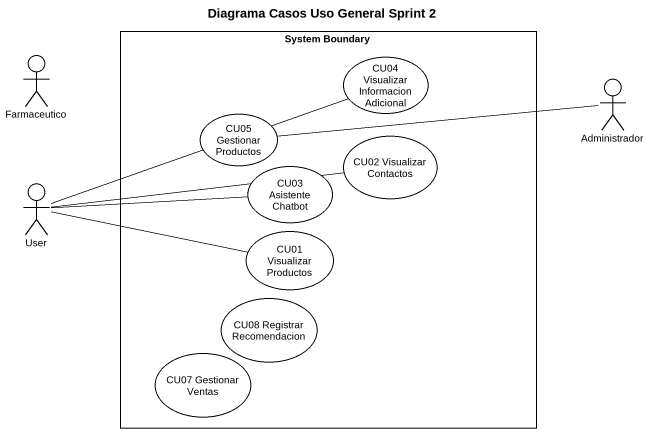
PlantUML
@startuml
title Diagrama Casos Uso General Sprint 2
rectangle "System Boundary" as System_Boundary {
  usecase "CU04 Visualizar Informacion Adicional" as CU04_Visualizar_Informacion
  usecase "CU05 Gestionar Productos" as CU05_Gestionar_Productos
  usecase "CU02 Visualizar Contactos" as CU02_Visualizar_Contactos
  usecase "CU03 Asistente Chatbot" as CU03_Asistente_Chatbot
  usecase "CU01 Visualizar Productos" as CU01_Visualizar_Productos
  usecase "CU08 Registrar Recomendacion" as CU08_Registrar_Recomendacion
  usecase "CU07 Gestionar Ventas" as CU07_Gestionar_Ventas
}
actor Farmaceutico
actor Administrador
actor User
Administrador -left- CU05_Gestionar_Productos
User -right- CU04_Visualizar_Informacion
User -right- CU02_Visualizar_Contactos
User -right- CU03_Asistente_Chatbot
User -right- CU01_Visualizar_Productos
@enduml
